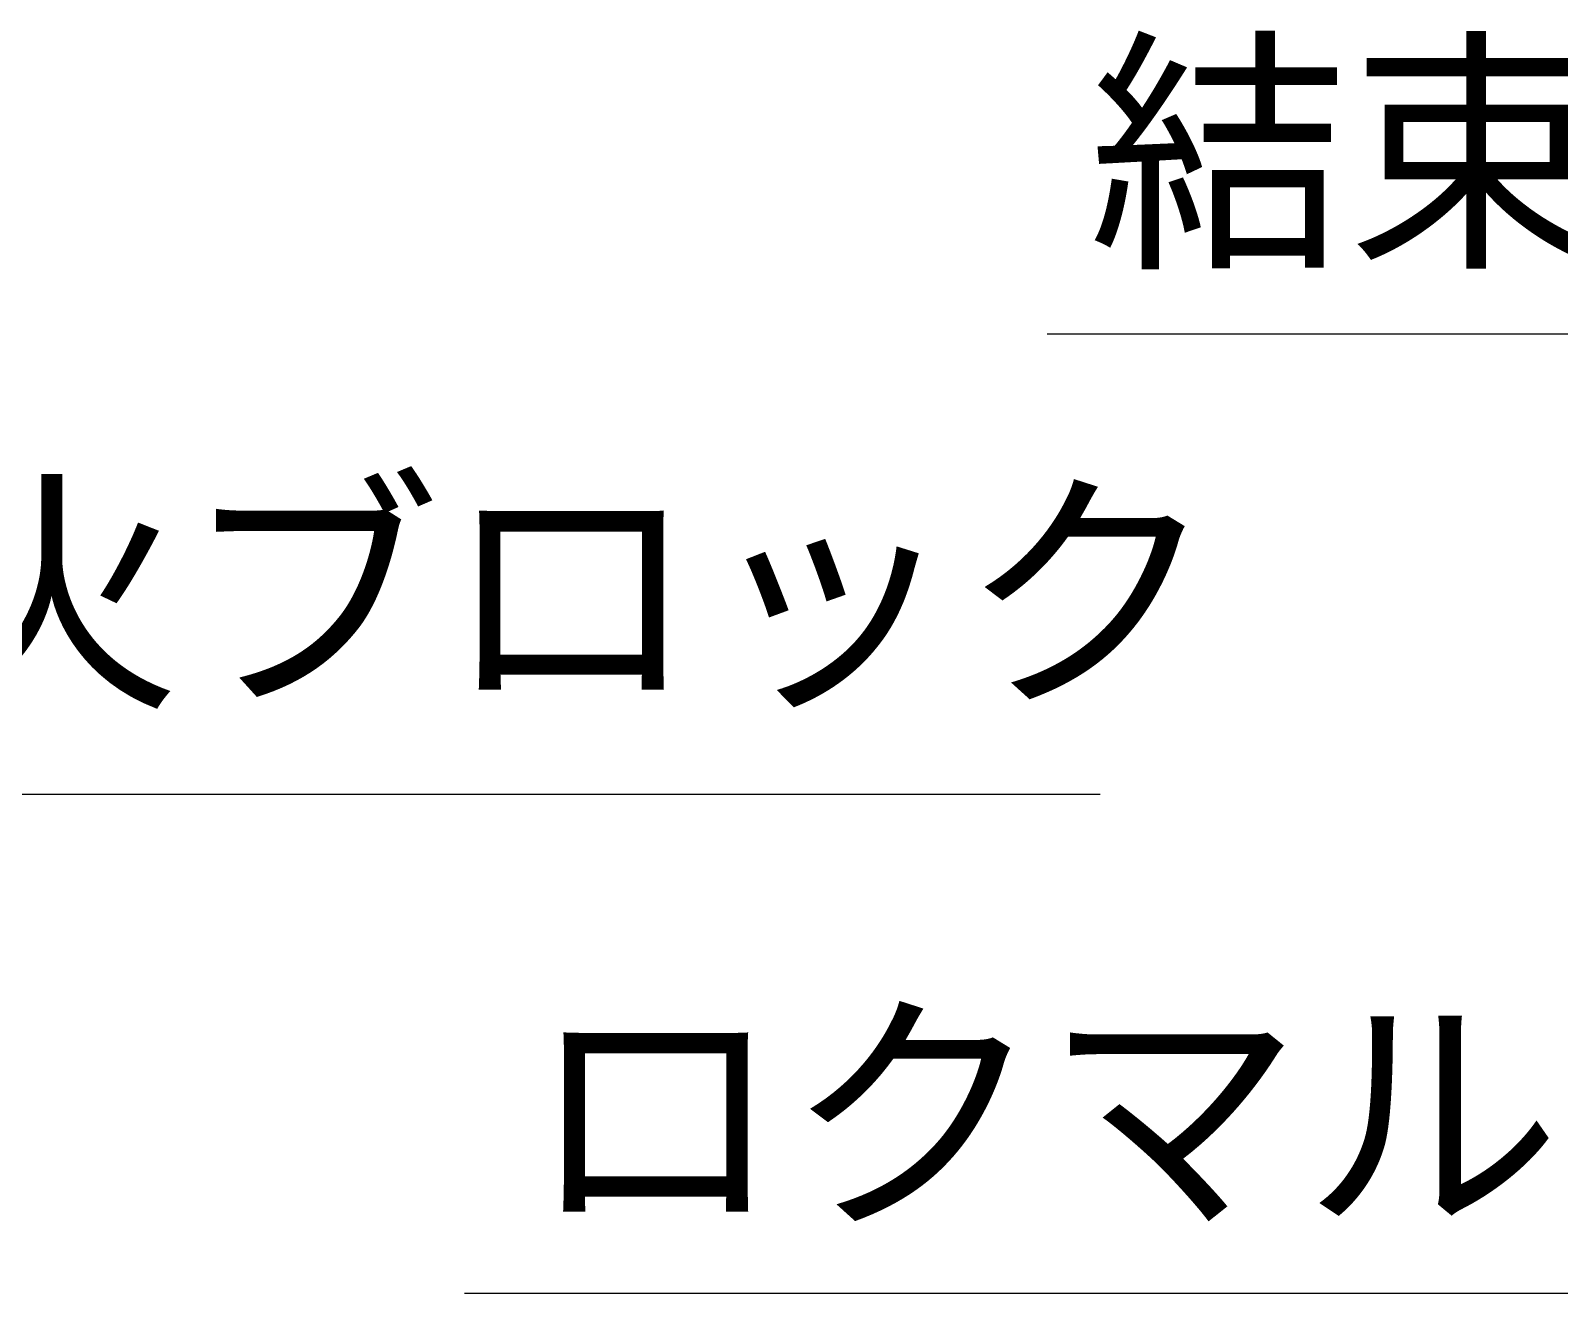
# Model space of a CAD drawing. Extents: x 443 to 1217, y -1921 to -677.
# Drawn here: x 718.46 to 738.6, y -777.09 to -760.45 of the extents above; entities that cross this region are included whole.
import ezdxf
from ezdxf.enums import TextEntityAlignment as Align

# ---------------------------------------------------------------- set-up
doc = ezdxf.new("R2010")
doc.units = 0
doc.header["$MEASUREMENT"] = 0
doc.layers.get('0').update_dxf_attribs({"linetype": 'CONTINUOUS'})
doc.layers.add('10', color=7, linetype='CONTINUOUS')
doc.styles.add('ｽﾀｲﾙ2', font='MS PGothic.ttf')

msp = doc.modelspace()

# ---------------------------------------------------------------- linework, layer by layer
at = {"color": 7, "linetype": 'Continuous'}
for p, q in [((749.809, -764.449), (731.853, -764.449)), ((712.972, -770.51), (732.552, -770.51)), ((747.53, -777.087), (724.176, -777.087))]:
    msp.add_line(p, q, dxfattribs=at)

# ---------------------------------------------------------------- texts
at = {"layer": '10', "style": 'ｽﾀｲﾙ2'}
for tag, p in [('結束バンド', (732.393, -764.066)), ('耐火ブロック', (713.641, -769.861)), ('ロクマルマット', (724.982, -776.735))]:
    msp.add_attdef(tag, text='', height=2.5, dxfattribs=at).set_placement(p, align=Align.BOTTOM_LEFT)

doc.saveas('drawing.dxf')
